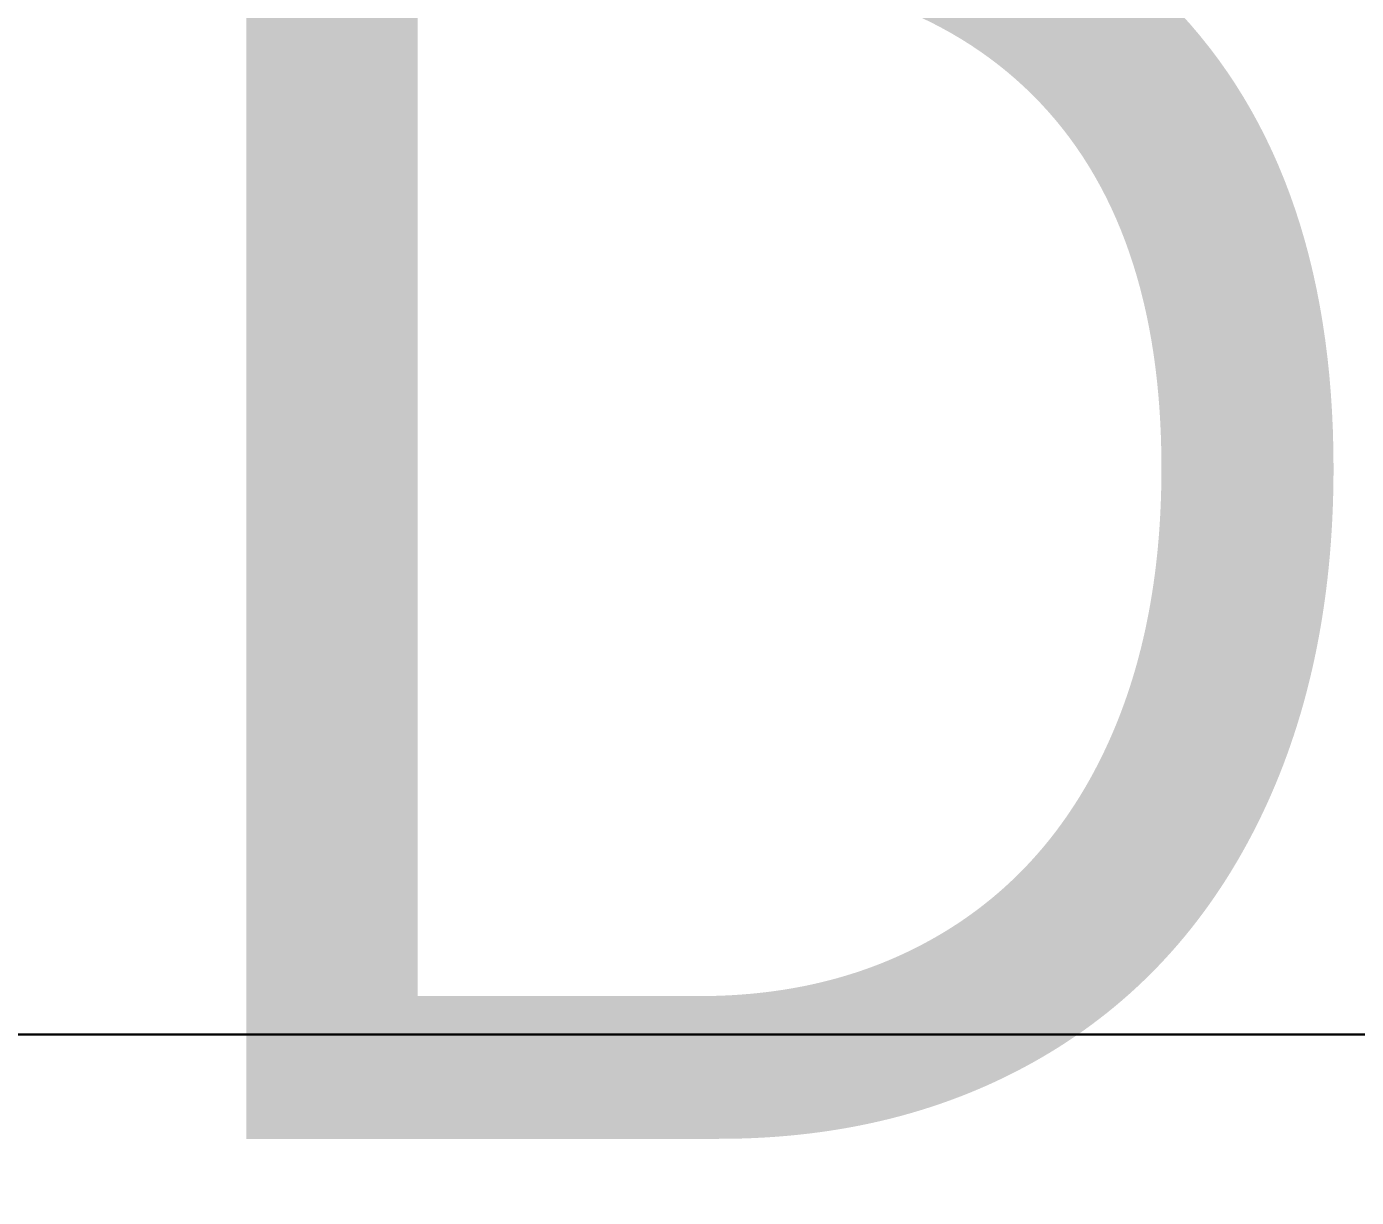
# Model space of a CAD drawing. Header units: metres. Extents: x 0 to 298, y 0 to 162.
# Drawn here: x 187.4709 to 187.7745, y 98.63 to 98.8972 of the extents above; entities that cross this region are included whole.
import ezdxf

# ---------------------------------------------------------------- set-up
doc = ezdxf.new("R2010")
doc.units = ezdxf.units.M
doc.header["$MEASUREMENT"] = 0
doc.linetypes.add('PHANTOM2', pattern=[1.25, 0.625, -0.125, 0.125, -0.125, 0.125, -0.125])
doc.layers.add('BLK_1_FLR_0_ EXIT_WIDTH_ DOOR', color=7, linetype='Continuous', lineweight=30)
doc.layers.add('BLK_1_FLR_0_CARPET_AREA', color=10, linetype='Continuous')
doc.styles.add('arial', font='arial.ttf')
doc.styles.get("Standard").update_dxf_attribs({"font": 'arial.ttf', "height": 0.35})
doc.dimstyles.new('OPEN SPACE', dxfattribs={"dimtxt": 0.3, "dimasz": 0.23, "dimexe": 0.1875, "dimexo": 0.0625, "dimgap": 0.09, "dimtad": 3, "dimzin": 0, "dimdsep": 46, "dimtxsty": 'arial', "dimblk": 'OBLIQUE', "dimcen": 0.09, "dimse1": 1, "dimse2": 1, "dimclrd": 6, "dimclre": 6, "dimclrt": 7, "dimadec": 0, "dimazin": 0, "dimtfac": 0.5, "dimtix": 1, "dimtmove": 0, "dimatfit": 3, "dimfxl": 0, "dimtolj": 1, "dimtzin": 0, "dimarcsym": 0})

# ---------------------------------------------------------------- blocks, each defined once
blk = doc.blocks.new('_Oblique')
at = {"color": 0, "linetype": 'ByBlock', "lineweight": -2}
blk.add_line((-0.5, -0.5), (0.5, 0.5), dxfattribs=at)
blk = doc.blocks.new('*D319')
at = {"layer": 'BLK_1_FLR_0_ EXIT_WIDTH_ DOOR', "color": 2, "linetype": 'PHANTOM2', "lineweight": -2}
blk.add_line((186.90038, 98.17025), (188.13266, 98.17025), dxfattribs=at)
at = {"layer": 'Defpoints', "color": 0, "lineweight": 35}
for p in [(186.90038, 98.7822), (188.13266, 98.7822), (188.13266, 98.17025)]:
    blk.add_point(p, dxfattribs=at)
at = {"layer": 'BLK_1_FLR_0_ EXIT_WIDTH_ DOOR', "color": 2, "lineweight": -2, "xscale": 0.23, "yscale": 0.23, "zscale": 0.23, "rotation": 180}
blk.add_blockref('_Oblique', (186.90038, 98.17025), dxfattribs=at)
at = {"layer": 'BLK_1_FLR_0_ EXIT_WIDTH_ DOOR', "color": 2, "lineweight": -2, "xscale": 0.23, "yscale": 0.23, "zscale": 0.23}
blk.add_blockref('_Oblique', (188.13266, 98.17025), dxfattribs=at)
at = {"layer": 'BLK_1_FLR_0_ EXIT_WIDTH_ DOOR', "color": 2, "lineweight": 30, "insert": (187.51652, 98.41353), "char_height": 0.3, "attachment_point": 5, "style": 'arial'}
blk.add_mtext('\\A1;1.23', dxfattribs=at)

msp = doc.modelspace()

# ---------------------------------------------------------------- linework, layer by layer
at = {"layer": 'BLK_1_FLR_0_CARPET_AREA', "color": 15, "linetype": 'Continuous', "lineweight": 30}
msp.add_lwpolyline([(173.36408, 98.6672), (195.88203, 98.6672), (195.88224, 106.8172), (199.98203, 106.8172), (199.98203, 98.6672), (200.21203, 98.6672), (200.21203, 106.8172), (202.33203, 106.8172), (202.33203, 98.6672), (224.97038, 98.6672), (224.97106, 96.4572), (218.74083, 96.4572), (218.74083, 96.2272), (224.97108, 96.22761), (224.9716, 92.12751), (216.53083, 92.12751), (216.53083, 96.45744), (183.12038, 96.4572), (183.12038, 88.5422), (180.91038, 88.5422)], dxfattribs=at)

# ---------------------------------------------------------------- texts
at = {"ltscale": 0.25, "insert": (187.48673, 98.94338), "char_height": 0.3, "width": 341.4821849, "attachment_point": 1}
msp.add_mtext('\\A1;D', dxfattribs=at)

# ---------------------------------------------------------------- dimensions: what is measured, and where the dimension line sits
at = {"layer": 'BLK_1_FLR_0_ EXIT_WIDTH_ DOOR', "color": 2, "lineweight": 30}
dim = msp.add_linear_dim(base=(188.13266, 98.17025), p1=(186.90038, 98.7822), p2=(188.13266, 98.7822), dimstyle='OPEN SPACE', override={"dimpost": '\\X', "dimclrd": 2, "dimclrt": 2, "dimfxl": 0, "dimarcsym": 2}, dxfattribs=at)
dim.commit()
dim.dimension.update_dxf_attribs({"geometry": '*D319', "text_midpoint": (187.51652, 98.41353)})

doc.saveas('drawing.dxf')
